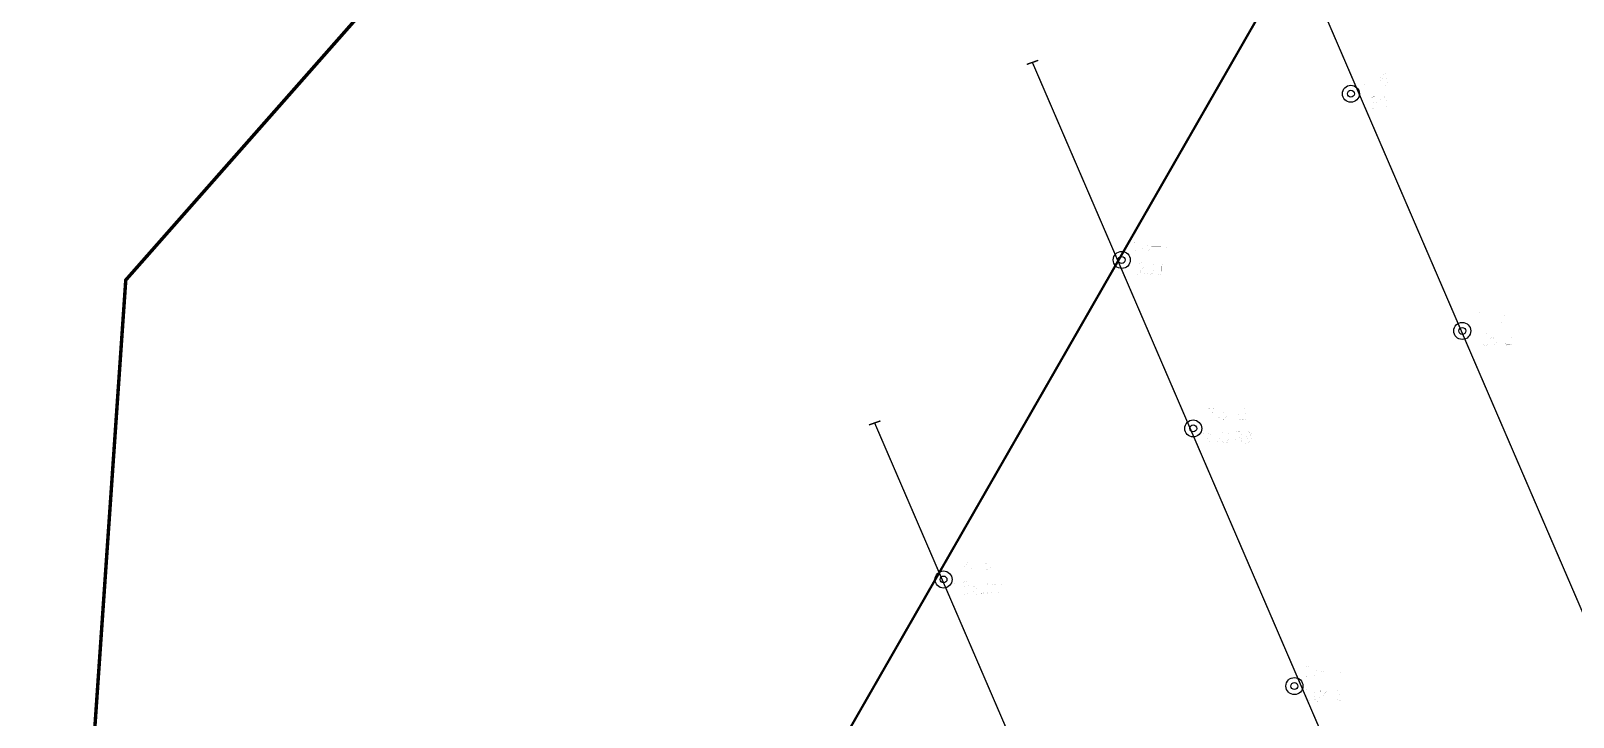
# Model space of a CAD drawing. Extents: x 534263 to 538773, y 4878169 to 4881982.
# Drawn here: x 534263 to 535603, y 4879137 to 4879734 of the extents above; entities that cross this region are included whole.
import ezdxf

# ---------------------------------------------------------------- set-up
doc = ezdxf.new("R2010")
doc.units = 0
doc.layers.get('0').update_dxf_attribs({"color": 6, "linetype": 'CONTINUOUS'})

# ---------------------------------------------------------------- blocks, each defined once
blk = doc.blocks.new('SUB_BLK_181')
at = {"color": 0}
blk.add_circle((0, 0), 0.494, dxfattribs=at)
at = {"color": 1}
blk.add_circle((0, 0), 0.2, dxfattribs=at)

msp = doc.modelspace()

# ---------------------------------------------------------------- linework, layer by layer
at = {"layer": 'F', "color": 6, "const_width": 2}
msp.add_lwpolyline([(536862.28, 4879430.86), (536142.28, 4878258.86), (534656.28, 4878571.86), (535492.08, 4880028.86), (536230.18, 4879706.86), (536376.48, 4879958.86), (536460.48, 4879947.86), (536619.78, 4879984.86), (536662.68, 4880020.86), (536684.78, 4880074.86), (536808.38, 4880018.86), (536868.18, 4879967.86), (536878.08, 4879889.86), (536901.08, 4879797.86), (537032.38, 4879724.86), (536862.28, 4879430.86), (536862.28, 4879430.86)], dxfattribs=at)
at = {"layer": 'TREE_LAYER', "color": 215, "const_width": 3}
msp.add_lwpolyline([(535884.66356, 4878176.428041), (537593.28, 4880355.86), (537677.28, 4880686.86), (536792.28, 4881408.86), (536006.28, 4881399.86), (534345.28, 4879516.86), (534264.28, 4878344.86), (534327.716879, 4878171.85033)], dxfattribs=at)
at = {"layer": 'TREE_LAYER', "color": 10, "const_width": 1.2}
for points in [[(536050.418, 4878209.86), (535164.341, 4880265.943)], [(535128.489045, 4879704.347415), (535138.516731, 4879707.870656)], [(535771.886, 4878224.489), (535133.492, 4879705.841)], [(534991.305537, 4879390.874726), (535001.333222, 4879394.397967)], [(535476.557, 4878278.095), (534996.41, 4879392.246)]]:
    msp.add_lwpolyline(points, dxfattribs=at)
at = {"layer": 'TREE_LAYER', "color": 5, "const_width": 0.01}
for points in [[(535425.55097, 4879696.557054), (535420.029401, 4879696.557054), (535419.02548, 4879694.423721), (535419.02548, 4879694.423721), (535419.15097, 4879694.235485), (535419.715676, 4879694.925681), (535420.531362, 4879695.427642), (535423.668617, 4879695.427642), (535424.170578, 4879695.051172), (535421.158813, 4879685.953132), (535421.158813, 4879685.890387), (535421.849009, 4879685.890387), (535425.55097, 4879696.494309), (535425.55097, 4879696.557054), (535425.55097, 4879696.557054)], [(535435.652931, 4879691.411956), (535426.617636, 4879691.411956), (535426.617636, 4879690.909995), (535426.994107, 4879690.533525), (535435.52744, 4879690.533525), (535435.652931, 4879690.72176), (535435.652931, 4879691.411956), (535435.652931, 4879691.411956)], [(535441.92744, 4879696.557054), (535440.484303, 4879696.808034), (535438.413715, 4879695.553132), (535436.907833, 4879694.04725), (535436.092146, 4879692.604113), (535435.652931, 4879690.909995), (535435.903911, 4879688.525681), (535436.907833, 4879686.706074), (535438.22548, 4879685.890387), (535439.794107, 4879685.890387), (535440.547048, 4879686.204113), (535441.488225, 4879686.894309), (535441.990186, 4879687.89823), (535442.303911, 4879689.341368), (535442.303911, 4879689.906074), (535442.115676, 4879691.035485), (535441.613715, 4879691.662936), (535441.299989, 4879692.039407), (535440.860774, 4879692.415878), (535440.170578, 4879692.604113), (535439.041166, 4879692.729603), (535438.099989, 4879692.353132), (535437.409793, 4879691.913917), (535437.535284, 4879692.478623), (535438.413715, 4879694.423721), (535438.47646, 4879694.486466), (535439.794107, 4879695.615878), (535440.923519, 4879696.368819), (535440.923519, 4879696.368819), (535441.92744, 4879696.431564), (535441.92744, 4879696.557054), (535441.92744, 4879696.557054)], [(535438.22548, 4879691.851172), (535438.539205, 4879692.164897), (535439.794107, 4879692.164897), (535440.798029, 4879691.223721), (535441.299989, 4879689.968819), (535440.986264, 4879687.709995), (535439.794107, 4879686.580583), (535439.041166, 4879686.580583), (535437.849009, 4879687.333525), (535437.284303, 4879688.525681), (535437.284303, 4879690.659015), (535437.911754, 4879691.537446), (535438.22548, 4879691.851172), (535438.22548, 4879691.851172)], [(535418.523519, 4879679.066858), (535443.245087, 4879679.066858)], [(535423.449009, 4879676.557054), (535422.570578, 4879676.557054), (535420.311754, 4879675.302152), (535420.437244, 4879675.302152), (535422.068617, 4879675.741368), (535422.068617, 4879674.611956), (535422.068617, 4879666.894309), (535422.005872, 4879666.455093), (535420.939205, 4879666.015878), (535424.578421, 4879666.015878), (535423.637244, 4879666.392348), (535423.449009, 4879666.455093), (535423.449009, 4879666.831564), (535423.449009, 4879676.557054), (535423.449009, 4879676.557054)], [(535431.543127, 4879676.870779), (535429.723519, 4879676.933525), (535428.405872, 4879675.929603), (535427.903911, 4879675.113917), (535427.903911, 4879673.419799), (535429.598029, 4879671.662936), (535428.405872, 4879670.408034), (535427.778421, 4879669.090387), (535427.778421, 4879667.89823), (535428.343127, 4879666.580583), (535429.409793, 4879665.827642), (535430.790186, 4879665.576662), (535432.045087, 4879665.953132), (535432.735284, 4879666.643328), (535433.237244, 4879667.52176), (535433.237244, 4879669.404113), (535432.609793, 4879670.533525), (535431.480382, 4879671.725681), (535433.049009, 4879673.545289), (535433.049009, 4879675.051172), (535432.609793, 4879675.866858), (535431.543127, 4879676.933525), (535431.543127, 4879676.870779)], [(535429.849009, 4879676.368819), (535429.911754, 4879676.431564), (535431.041166, 4879676.431564), (535431.919597, 4879675.741368), (535431.982342, 4879675.490387), (535432.296068, 4879674.800191), (535432.296068, 4879673.733525), (535430.978421, 4879672.102152), (535429.911754, 4879672.102152), (535428.594107, 4879673.482544), (535428.907833, 4879675.427642), (535429.849009, 4879676.368819), (535429.849009, 4879676.368819)], [(535439.574499, 4879676.557054), (535438.194107, 4879676.808034), (535436.87646, 4879676.368819), (535435.998029, 4879675.553132), (535435.496068, 4879674.611956), (535435.496068, 4879673.92176), (535437.378421, 4879675.615878), (535438.884303, 4879675.678623), (535439.699989, 4879675.113917), (535440.013715, 4879673.92176), (535440.013715, 4879672.353132), (535438.947048, 4879670.282544), (535434.994107, 4879666.204113), (535441.017636, 4879666.015878), (535441.519597, 4879666.517838), (535441.707833, 4879667.89823), (535440.578421, 4879667.019799), (535437.378421, 4879667.019799), (535437.00195, 4879667.019799), (535439.699989, 4879670.031564), (535441.017636, 4879672.353132), (535441.205872, 4879672.917838), (535441.394107, 4879673.482544), (535441.394107, 4879673.608034), (535441.268617, 4879674.109995), (535441.080382, 4879674.925681), (535441.017636, 4879675.176662), (535440.578421, 4879675.866858), (535440.515676, 4879675.929603), (535439.574499, 4879676.557054), (535439.574499, 4879676.557054)], [(535430.539205, 4879671.286466), (535431.480382, 4879670.909995), (535432.233323, 4879669.906074), (535432.547048, 4879668.086466), (535432.233323, 4879667.019799), (535431.103911, 4879666.204113), (535430.037244, 4879666.204113), (535429.347048, 4879666.706074), (535428.531362, 4879667.89823), (535428.405872, 4879669.466858), (535428.907833, 4879670.408034), (535429.472538, 4879670.909995), (535429.974499, 4879671.160976), (535430.539205, 4879671.286466)], [(535223.976656, 4879552.037054), (535219.333519, 4879552.037054), (535219.333519, 4879551.911564), (535220.33744, 4879551.911564), (535220.839401, 4879550.719407), (535220.839401, 4879543.064505), (535220.33744, 4879542.060583), (535220.149205, 4879541.872348), (535219.333519, 4879541.495878), (535225.043323, 4879541.621368), (535225.106068, 4879541.621368), (535226.109989, 4879541.621368), (535226.109989, 4879541.684113), (535227.176656, 4879541.684113), (535227.176656, 4879541.684113), (535227.678617, 4879541.684113), (535227.678617, 4879541.746858), (535228.055087, 4879544.382152), (535227.427636, 4879543.189995), (535226.549205, 4879542.186074), (535222.847244, 4879542.248819), (535222.345284, 4879542.562544), (535222.470774, 4879551.033132), (535223.349205, 4879551.911564), (535223.976656, 4879551.911564), (535223.976656, 4879552.037054), (535223.976656, 4879552.037054)], [(535234.831558, 4879552.037054), (535233.388421, 4879552.288034), (535231.317833, 4879551.033132), (535229.81195, 4879549.52725), (535228.996264, 4879548.084113), (535228.557048, 4879546.389995), (535228.808029, 4879544.005681), (535229.81195, 4879542.186074), (535231.129597, 4879541.370387), (535232.698225, 4879541.370387), (535233.451166, 4879541.684113), (535234.392342, 4879542.374309), (535234.894303, 4879543.37823), (535235.208029, 4879544.821368), (535235.208029, 4879545.386074), (535235.019793, 4879546.515485), (535234.517833, 4879547.142936), (535234.204107, 4879547.519407), (535233.764891, 4879547.895878), (535233.074695, 4879548.084113), (535231.945284, 4879548.209603), (535231.004107, 4879547.833132), (535230.313911, 4879547.393917), (535230.439401, 4879547.958623), (535231.317833, 4879549.903721), (535231.380578, 4879549.966466), (535232.698225, 4879551.095878), (535233.827636, 4879551.848819), (535233.827636, 4879551.848819), (535234.831558, 4879551.911564), (535234.831558, 4879552.037054), (535234.831558, 4879552.037054)], [(535231.129597, 4879547.331172), (535231.443323, 4879547.644897), (535232.698225, 4879547.644897), (535233.702146, 4879546.703721), (535234.204107, 4879545.448819), (535233.890382, 4879543.189995), (535232.698225, 4879542.060583), (535231.945284, 4879542.060583), (535230.753127, 4879542.813525), (535230.188421, 4879544.005681), (535230.188421, 4879546.139015), (535230.815872, 4879547.017446), (535231.129597, 4879547.331172), (535231.129597, 4879547.331172)], [(535245.309989, 4879546.891956), (535236.274695, 4879546.891956), (535236.274695, 4879546.389995), (535236.651166, 4879546.013525), (535245.184499, 4879546.013525), (535245.309989, 4879546.20176), (535245.309989, 4879546.891956), (535245.309989, 4879546.891956)], [(535251.96097, 4879552.037054), (535246.439401, 4879552.037054), (535245.43548, 4879549.903721), (535245.43548, 4879549.903721), (535245.56097, 4879549.715485), (535246.125676, 4879550.405681), (535246.941362, 4879550.907642), (535250.078617, 4879550.907642), (535250.580578, 4879550.531172), (535247.568813, 4879541.433132), (535247.568813, 4879541.370387), (535248.259009, 4879541.370387), (535251.96097, 4879551.974309), (535251.96097, 4879552.037054), (535251.96097, 4879552.037054)], [(535219.333519, 4879534.546858), (535252.902146, 4879534.546858)], [(535228.870774, 4879532.037054), (535227.490382, 4879532.288034), (535226.172735, 4879531.848819), (535225.294303, 4879531.033132), (535224.792342, 4879530.091956), (535224.792342, 4879529.40176), (535226.674695, 4879531.095878), (535228.180578, 4879531.158623), (535228.996264, 4879530.593917), (535229.309989, 4879529.40176), (535229.309989, 4879527.833132), (535228.243323, 4879525.762544), (535224.290382, 4879521.684113), (535230.313911, 4879521.495878), (535230.815872, 4879521.997838), (535231.004107, 4879523.37823), (535229.874695, 4879522.499799), (535226.674695, 4879522.499799), (535226.298225, 4879522.499799), (535228.996264, 4879525.511564), (535230.313911, 4879527.833132), (535230.502146, 4879528.397838), (535230.690382, 4879528.962544), (535230.690382, 4879529.088034), (535230.564891, 4879529.589995), (535230.376656, 4879530.405681), (535230.313911, 4879530.656662), (535229.874695, 4879531.346858), (535229.81195, 4879531.409603), (535228.870774, 4879532.037054), (535228.870774, 4879532.037054)], [(535236.651166, 4879532.037054), (535235.145284, 4879532.037054), (535233.890382, 4879531.409603), (535233.200186, 4879530.907642), (535232.76097, 4879529.903721), (535232.321754, 4879528.774309), (535232.259009, 4879527.268427), (535232.259009, 4879526.264505), (535232.76097, 4879523.503721), (535233.576656, 4879522.374309), (535234.768813, 4879521.370387), (535236.651166, 4879521.370387), (535236.651166, 4879521.370387), (535237.278617, 4879521.809603), (535237.968813, 4879522.625289), (535238.784499, 4879524.005681), (535238.972735, 4879525.197838), (535239.16097, 4879526.20176), (535239.16097, 4879526.703721), (535239.16097, 4879527.582152), (535238.847244, 4879529.339015), (535238.282538, 4879530.593917), (535237.655087, 4879531.409603), (535236.651166, 4879532.037054), (535236.651166, 4879532.037054)], [(535235.647244, 4879531.660583), (535235.772735, 4879531.660583), (535236.776656, 4879531.284113), (535237.278617, 4879530.405681), (535237.655087, 4879529.088034), (535237.655087, 4879524.319407), (535237.278617, 4879522.87627), (535235.772735, 4879521.746858), (535235.145284, 4879521.872348), (535234.266852, 4879522.562544), (535233.764891, 4879524.507642), (535233.764891, 4879528.586074), (535234.141362, 4879530.029211), (535234.643323, 4879531.033132), (535235.333519, 4879531.597838), (535235.647244, 4879531.660583), (535235.647244, 4879531.660583)], [(535244.619793, 4879532.037054), (535243.113911, 4879532.037054), (535241.859009, 4879531.409603), (535241.168813, 4879530.907642), (535240.729597, 4879529.903721), (535240.290382, 4879528.774309), (535240.227636, 4879527.268427), (535240.227636, 4879526.264505), (535240.729597, 4879523.503721), (535241.545284, 4879522.374309), (535242.73744, 4879521.370387), (535244.619793, 4879521.370387), (535244.619793, 4879521.370387), (535245.247244, 4879521.809603), (535245.93744, 4879522.625289), (535246.753127, 4879524.005681), (535246.941362, 4879525.197838), (535247.129597, 4879526.20176), (535247.129597, 4879526.703721), (535247.129597, 4879527.582152), (535246.815872, 4879529.339015), (535246.251166, 4879530.593917), (535245.623715, 4879531.409603), (535244.619793, 4879532.037054), (535244.619793, 4879532.037054)], [(535243.615872, 4879531.660583), (535243.741362, 4879531.660583), (535244.745284, 4879531.284113), (535245.247244, 4879530.405681), (535245.623715, 4879529.088034), (535245.623715, 4879524.319407), (535245.247244, 4879522.87627), (535243.741362, 4879521.746858), (535243.113911, 4879521.872348), (535242.23548, 4879522.562544), (535241.733519, 4879524.507642), (535241.733519, 4879528.586074), (535242.109989, 4879530.029211), (535242.61195, 4879531.033132), (535243.302146, 4879531.597838), (535243.615872, 4879531.660583), (535243.615872, 4879531.660583)], [(535527.913911, 4879490.347054), (535522.392342, 4879490.347054), (535521.388421, 4879488.213721), (535521.388421, 4879488.213721), (535521.513911, 4879488.025485), (535522.078617, 4879488.715681), (535522.894303, 4879489.217642), (535526.031558, 4879489.217642), (535526.533519, 4879488.841172), (535523.521754, 4879479.743132), (535523.521754, 4879479.680387), (535524.21195, 4879479.680387), (535527.913911, 4879490.284309), (535527.913911, 4879490.347054), (535527.913911, 4879490.347054)], [(535544.290382, 4879490.347054), (535540.776656, 4879490.347054), (535540.149205, 4879489.280387), (535538.768813, 4879486.519603), (535538.517833, 4879486.143132), (535540.776656, 4879486.205878), (535542.282538, 4879485.703917), (535542.972735, 4879484.825485), (535543.03548, 4879483.633328), (535542.784499, 4879482.378427), (535542.282538, 4879481.813721), (535541.843323, 4879481.499995), (535540.902146, 4879481.249015), (535539.96097, 4879481.43725), (535539.208029, 4879481.876466), (535538.266852, 4879482.315681), (535537.639401, 4879481.750976), (535539.145284, 4879480.433328), (535540.651166, 4879480.056858), (535541.466852, 4879479.868623), (535542.972735, 4879480.621564), (535543.788421, 4879481.625485), (535544.164891, 4879482.629407), (535544.290382, 4879484.38627), (535543.976656, 4879485.452936), (535543.349205, 4879486.394113), (535542.408029, 4879486.958819), (535541.027636, 4879487.084309), (535539.521754, 4879486.707838), (535539.83548, 4879487.209799), (535540.839401, 4879489.217642), (535544.164891, 4879489.217642), (535544.666852, 4879490.033328), (535544.290382, 4879490.347054), (535544.290382, 4879490.347054)], [(535538.015872, 4879485.201956), (535528.980578, 4879485.201956), (535528.980578, 4879484.699995), (535529.357048, 4879484.323525), (535537.890382, 4879484.323525), (535538.015872, 4879484.51176), (535538.015872, 4879485.201956), (535538.015872, 4879485.201956)], [(535515.333519, 4879472.856858), (535551.16097, 4879472.856858)], [(535519.851166, 4879470.347054), (535518.972735, 4879470.347054), (535516.713911, 4879469.092152), (535516.839401, 4879469.092152), (535518.470774, 4879469.531368), (535518.470774, 4879468.401956), (535518.470774, 4879460.684309), (535518.408029, 4879460.245093), (535517.341362, 4879459.805878), (535520.980578, 4879459.805878), (535520.039401, 4879460.182348), (535519.851166, 4879460.245093), (535519.851166, 4879460.621564), (535519.851166, 4879470.347054), (535519.851166, 4879470.347054)], [(535527.945284, 4879470.660779), (535526.125676, 4879470.723525), (535524.808029, 4879469.719603), (535524.306068, 4879468.903917), (535524.306068, 4879467.209799), (535526.000186, 4879465.452936), (535524.808029, 4879464.198034), (535524.180578, 4879462.880387), (535524.180578, 4879461.68823), (535524.745284, 4879460.370583), (535525.81195, 4879459.617642), (535527.192342, 4879459.366662), (535528.447244, 4879459.743132), (535529.13744, 4879460.433328), (535529.639401, 4879461.31176), (535529.639401, 4879463.194113), (535529.01195, 4879464.323525), (535527.882538, 4879465.515681), (535529.451166, 4879467.335289), (535529.451166, 4879468.841172), (535529.01195, 4879469.656858), (535527.945284, 4879470.723525), (535527.945284, 4879470.660779)], [(535526.941362, 4879465.076466), (535527.882538, 4879464.699995), (535528.63548, 4879463.696074), (535528.949205, 4879461.876466), (535528.63548, 4879460.809799), (535527.506068, 4879459.994113), (535526.439401, 4879459.994113), (535525.749205, 4879460.496074), (535524.933519, 4879461.68823), (535524.808029, 4879463.256858), (535525.309989, 4879464.198034), (535525.874695, 4879464.699995), (535526.376656, 4879464.950976), (535526.941362, 4879465.076466)], [(535526.251166, 4879470.158819), (535526.313911, 4879470.221564), (535527.443323, 4879470.221564), (535528.321754, 4879469.531368), (535528.384499, 4879469.280387), (535528.698225, 4879468.590191), (535528.698225, 4879467.523525), (535527.380578, 4879465.892152), (535526.313911, 4879465.892152), (535524.996264, 4879467.272544), (535525.309989, 4879469.217642), (535526.251166, 4879470.158819), (535526.251166, 4879470.158819)], [(535537.921754, 4879470.347054), (535536.478617, 4879470.598034), (535534.408029, 4879469.343132), (535532.902146, 4879467.83725), (535532.08646, 4879466.394113), (535531.647244, 4879464.699995), (535531.898225, 4879462.315681), (535532.902146, 4879460.496074), (535534.219793, 4879459.680387), (535535.788421, 4879459.680387), (535536.541362, 4879459.994113), (535537.482538, 4879460.684309), (535537.984499, 4879461.68823), (535538.298225, 4879463.131368), (535538.298225, 4879463.696074), (535538.109989, 4879464.825485), (535537.608029, 4879465.452936), (535537.294303, 4879465.829407), (535536.855087, 4879466.205878), (535536.164891, 4879466.394113), (535535.03548, 4879466.519603), (535534.094303, 4879466.143132), (535533.404107, 4879465.703917), (535533.529597, 4879466.268623), (535534.408029, 4879468.213721), (535534.470774, 4879468.276466), (535535.788421, 4879469.405878), (535536.917833, 4879470.158819), (535536.917833, 4879470.158819), (535537.921754, 4879470.221564), (535537.921754, 4879470.347054), (535537.921754, 4879470.347054)], [(535534.219793, 4879465.641172), (535534.533519, 4879465.954897), (535535.788421, 4879465.954897), (535536.792342, 4879465.013721), (535537.294303, 4879463.758819), (535536.980578, 4879461.499995), (535535.788421, 4879460.370583), (535535.03548, 4879460.370583), (535533.843323, 4879461.123525), (535533.278617, 4879462.315681), (535533.278617, 4879464.449015), (535533.906068, 4879465.327446), (535534.219793, 4879465.641172), (535534.219793, 4879465.641172)], [(535541.749205, 4879461.18627), (535541.247244, 4879461.374505), (535540.745284, 4879461.18627), (535540.368813, 4879460.809799), (535540.368813, 4879459.994113), (535540.870774, 4879459.680387), (535541.749205, 4879459.868623), (535541.874695, 4879460.307838), (535541.874695, 4879460.370583), (535541.874695, 4879460.872544), (535541.749205, 4879461.18627), (535541.749205, 4879461.18627)], [(535547.898225, 4879470.347054), (535546.517833, 4879470.598034), (535545.200186, 4879470.158819), (535544.321754, 4879469.343132), (535543.819793, 4879468.401956), (535543.819793, 4879467.71176), (535545.702146, 4879469.405878), (535547.208029, 4879469.468623), (535548.023715, 4879468.903917), (535548.33744, 4879467.71176), (535548.33744, 4879466.143132), (535547.270774, 4879464.072544), (535543.317833, 4879459.994113), (535549.341362, 4879459.805878), (535549.843323, 4879460.307838), (535550.031558, 4879461.68823), (535548.902146, 4879460.809799), (535545.702146, 4879460.809799), (535545.325676, 4879460.809799), (535548.023715, 4879463.821564), (535549.341362, 4879466.143132), (535549.529597, 4879466.707838), (535549.717833, 4879467.272544), (535549.717833, 4879467.398034), (535549.592342, 4879467.899995), (535549.404107, 4879468.715681), (535549.341362, 4879468.966662), (535548.902146, 4879469.656858), (535548.839401, 4879469.719603), (535547.898225, 4879470.347054), (535547.898225, 4879470.347054)], [(535291.220382, 4879405.577054), (535286.577244, 4879405.577054), (535286.577244, 4879405.451564), (535287.581166, 4879405.451564), (535288.083127, 4879404.259407), (535288.083127, 4879396.604505), (535287.581166, 4879395.600583), (535287.392931, 4879395.412348), (535286.577244, 4879395.035878), (535292.287048, 4879395.161368), (535292.349793, 4879395.161368), (535293.353715, 4879395.161368), (535293.353715, 4879395.224113), (535294.420382, 4879395.224113), (535294.420382, 4879395.224113), (535294.922342, 4879395.224113), (535294.922342, 4879395.286858), (535295.298813, 4879397.922152), (535294.671362, 4879396.729995), (535293.792931, 4879395.726074), (535290.09097, 4879395.788819), (535289.589009, 4879396.102544), (535289.714499, 4879404.573132), (535290.592931, 4879405.451564), (535291.220382, 4879405.451564), (535291.220382, 4879405.577054), (535291.220382, 4879405.577054)], [(535302.075284, 4879405.577054), (535300.632146, 4879405.828034), (535298.561558, 4879404.573132), (535297.055676, 4879403.06725), (535296.239989, 4879401.624113), (535295.800774, 4879399.929995), (535296.051754, 4879397.545681), (535297.055676, 4879395.726074), (535298.373323, 4879394.910387), (535299.94195, 4879394.910387), (535300.694891, 4879395.224113), (535301.636068, 4879395.914309), (535302.138029, 4879396.91823), (535302.451754, 4879398.361368), (535302.451754, 4879398.926074), (535302.263519, 4879400.055485), (535301.761558, 4879400.682936), (535301.447833, 4879401.059407), (535301.008617, 4879401.435878), (535300.318421, 4879401.624113), (535299.189009, 4879401.749603), (535298.247833, 4879401.373132), (535297.557636, 4879400.933917), (535297.683127, 4879401.498623), (535298.561558, 4879403.443721), (535298.624303, 4879403.506466), (535299.94195, 4879404.635878), (535301.071362, 4879405.388819), (535301.071362, 4879405.388819), (535302.075284, 4879405.451564), (535302.075284, 4879405.577054), (535302.075284, 4879405.577054)], [(535298.373323, 4879400.871172), (535298.687048, 4879401.184897), (535299.94195, 4879401.184897), (535300.945872, 4879400.243721), (535301.447833, 4879398.988819), (535301.134107, 4879396.729995), (535299.94195, 4879395.600583), (535299.189009, 4879395.600583), (535297.996852, 4879396.353525), (535297.432146, 4879397.545681), (535297.432146, 4879399.679015), (535298.059597, 4879400.557446), (535298.373323, 4879400.871172), (535298.373323, 4879400.871172)], [(535312.553715, 4879400.431956), (535303.518421, 4879400.431956), (535303.518421, 4879399.929995), (535303.894891, 4879399.553525), (535312.428225, 4879399.553525), (535312.553715, 4879399.74176), (535312.553715, 4879400.431956), (535312.553715, 4879400.431956)], [(535318.828225, 4879405.577054), (535317.385087, 4879405.828034), (535315.314499, 4879404.573132), (535313.808617, 4879403.06725), (535312.992931, 4879401.624113), (535312.553715, 4879399.929995), (535312.804695, 4879397.545681), (535313.808617, 4879395.726074), (535315.126264, 4879394.910387), (535316.694891, 4879394.910387), (535317.447833, 4879395.224113), (535318.389009, 4879395.914309), (535318.89097, 4879396.91823), (535319.204695, 4879398.361368), (535319.204695, 4879398.926074), (535319.01646, 4879400.055485), (535318.514499, 4879400.682936), (535318.200774, 4879401.059407), (535317.761558, 4879401.435878), (535317.071362, 4879401.624113), (535315.94195, 4879401.749603), (535315.000774, 4879401.373132), (535314.310578, 4879400.933917), (535314.436068, 4879401.498623), (535315.314499, 4879403.443721), (535315.377244, 4879403.506466), (535316.694891, 4879404.635878), (535317.824303, 4879405.388819), (535317.824303, 4879405.388819), (535318.828225, 4879405.451564), (535318.828225, 4879405.577054), (535318.828225, 4879405.577054)], [(535315.126264, 4879400.871172), (535315.439989, 4879401.184897), (535316.694891, 4879401.184897), (535317.698813, 4879400.243721), (535318.200774, 4879398.988819), (535317.887048, 4879396.729995), (535316.694891, 4879395.600583), (535315.94195, 4879395.600583), (535314.749793, 4879396.353525), (535314.185087, 4879397.545681), (535314.185087, 4879399.679015), (535314.812538, 4879400.557446), (535315.126264, 4879400.871172), (535315.126264, 4879400.871172)], [(535281.463519, 4879388.086858), (535325.259597, 4879388.086858)], [(535286.169401, 4879385.577054), (535284.789009, 4879385.828034), (535283.471362, 4879385.388819), (535282.592931, 4879384.573132), (535282.09097, 4879383.631956), (535282.09097, 4879382.94176), (535283.973323, 4879384.635878), (535285.479205, 4879384.698623), (535286.294891, 4879384.133917), (535286.608617, 4879382.94176), (535286.608617, 4879381.373132), (535285.54195, 4879379.302544), (535281.589009, 4879375.224113), (535287.612538, 4879375.035878), (535288.114499, 4879375.537838), (535288.302735, 4879376.91823), (535287.173323, 4879376.039799), (535283.973323, 4879376.039799), (535283.596852, 4879376.039799), (535286.294891, 4879379.051564), (535287.612538, 4879381.373132), (535287.800774, 4879381.937838), (535287.989009, 4879382.502544), (535287.989009, 4879382.628034), (535287.863519, 4879383.129995), (535287.675284, 4879383.945681), (535287.612538, 4879384.196662), (535287.173323, 4879384.886858), (535287.110578, 4879384.949603), (535286.169401, 4879385.577054), (535286.169401, 4879385.577054)], [(535293.949793, 4879385.577054), (535292.443911, 4879385.577054), (535291.189009, 4879384.949603), (535290.498813, 4879384.447642), (535290.059597, 4879383.443721), (535289.620382, 4879382.314309), (535289.557636, 4879380.808427), (535289.557636, 4879379.804505), (535290.059597, 4879377.043721), (535290.875284, 4879375.914309), (535292.06744, 4879374.910387), (535293.949793, 4879374.910387), (535293.949793, 4879374.910387), (535294.577244, 4879375.349603), (535295.26744, 4879376.165289), (535296.083127, 4879377.545681), (535296.271362, 4879378.737838), (535296.459597, 4879379.74176), (535296.459597, 4879380.243721), (535296.459597, 4879381.122152), (535296.145872, 4879382.879015), (535295.581166, 4879384.133917), (535294.953715, 4879384.949603), (535293.949793, 4879385.577054), (535293.949793, 4879385.577054)], [(535292.945872, 4879385.200583), (535293.071362, 4879385.200583), (535294.075284, 4879384.824113), (535294.577244, 4879383.945681), (535294.953715, 4879382.628034), (535294.953715, 4879377.859407), (535294.577244, 4879376.41627), (535293.071362, 4879375.286858), (535292.443911, 4879375.412348), (535291.56548, 4879376.102544), (535291.063519, 4879378.047642), (535291.063519, 4879382.126074), (535291.439989, 4879383.569211), (535291.94195, 4879384.573132), (535292.632146, 4879385.137838), (535292.945872, 4879385.200583), (535292.945872, 4879385.200583)], [(535301.918421, 4879385.577054), (535300.412538, 4879385.577054), (535299.157636, 4879384.949603), (535298.46744, 4879384.447642), (535298.028225, 4879383.443721), (535297.589009, 4879382.314309), (535297.526264, 4879380.808427), (535297.526264, 4879379.804505), (535298.028225, 4879377.043721), (535298.843911, 4879375.914309), (535300.036068, 4879374.910387), (535301.918421, 4879374.910387), (535301.918421, 4879374.910387), (535302.545872, 4879375.349603), (535303.236068, 4879376.165289), (535304.051754, 4879377.545681), (535304.239989, 4879378.737838), (535304.428225, 4879379.74176), (535304.428225, 4879380.243721), (535304.428225, 4879381.122152), (535304.114499, 4879382.879015), (535303.549793, 4879384.133917), (535302.922342, 4879384.949603), (535301.918421, 4879385.577054), (535301.918421, 4879385.577054)], [(535300.914499, 4879385.200583), (535301.039989, 4879385.200583), (535302.043911, 4879384.824113), (535302.545872, 4879383.945681), (535302.922342, 4879382.628034), (535302.922342, 4879377.859407), (535302.545872, 4879376.41627), (535301.039989, 4879375.286858), (535300.412538, 4879375.412348), (535299.534107, 4879376.102544), (535299.032146, 4879378.047642), (535299.032146, 4879382.126074), (535299.408617, 4879383.569211), (535299.910578, 4879384.573132), (535300.600774, 4879385.137838), (535300.914499, 4879385.200583), (535300.914499, 4879385.200583)], [(535313.96548, 4879385.890779), (535312.145872, 4879385.953525), (535310.828225, 4879384.949603), (535310.326264, 4879384.133917), (535310.326264, 4879382.439799), (535312.020382, 4879380.682936), (535310.828225, 4879379.428034), (535310.200774, 4879378.110387), (535310.200774, 4879376.91823), (535310.76548, 4879375.600583), (535311.832146, 4879374.847642), (535313.212538, 4879374.596662), (535314.46744, 4879374.973132), (535315.157636, 4879375.663328), (535315.659597, 4879376.54176), (535315.659597, 4879378.424113), (535315.032146, 4879379.553525), (535313.902735, 4879380.745681), (535315.471362, 4879382.565289), (535315.471362, 4879384.071172), (535315.032146, 4879384.886858), (535313.96548, 4879385.953525), (535313.96548, 4879385.890779)], [(535312.961558, 4879380.306466), (535313.902735, 4879379.929995), (535314.655676, 4879378.926074), (535314.969401, 4879377.106466), (535314.655676, 4879376.039799), (535313.526264, 4879375.224113), (535312.459597, 4879375.224113), (535311.769401, 4879375.726074), (535310.953715, 4879376.91823), (535310.828225, 4879378.486858), (535311.330186, 4879379.428034), (535311.894891, 4879379.929995), (535312.396852, 4879380.180976), (535312.961558, 4879380.306466)], [(535312.271362, 4879385.388819), (535312.334107, 4879385.451564), (535313.463519, 4879385.451564), (535314.34195, 4879384.761368), (535314.404695, 4879384.510387), (535314.718421, 4879383.820191), (535314.718421, 4879382.753525), (535313.400774, 4879381.122152), (535312.334107, 4879381.122152), (535311.01646, 4879382.502544), (535311.330186, 4879384.447642), (535312.271362, 4879385.388819), (535312.271362, 4879385.388819)], [(535321.808617, 4879386.01627), (535320.302735, 4879386.204505), (535318.922342, 4879385.765289), (535318.169401, 4879385.012348), (535317.792931, 4879384.008427), (535317.604695, 4879382.94176), (535317.792931, 4879381.059407), (535318.420382, 4879379.74176), (535319.424303, 4879379.051564), (535321.055676, 4879379.114309), (535322.247833, 4879379.553525), (535322.436068, 4879379.428034), (535320.930186, 4879376.54176), (535319.361558, 4879375.600583), (535317.353715, 4879374.910387), (535317.353715, 4879374.596662), (535319.110578, 4879374.784897), (535319.926264, 4879375.035878), (535321.055676, 4879375.412348), (535322.185087, 4879376.479015), (535322.310578, 4879376.604505), (535323.439989, 4879378.361368), (535323.94195, 4879379.99274), (535323.94195, 4879382.94176), (535323.314499, 4879384.384897), (535322.498813, 4879385.451564), (535321.808617, 4879386.01627), (535321.808617, 4879386.01627)], [(535320.239989, 4879385.388819), (535320.61646, 4879385.514309), (535321.306656, 4879385.451564), (535322.310578, 4879384.384897), (535322.812538, 4879382.439799), (535322.373323, 4879380.557446), (535321.683127, 4879379.929995), (535320.302735, 4879379.74176), (535319.298813, 4879380.620191), (535318.796852, 4879382.000583), (535318.922342, 4879384.071172), (535319.424303, 4879384.886858), (535319.487048, 4879384.949603), (535319.675284, 4879385.200583), (535320.239989, 4879385.388819), (535320.239989, 4879385.388819)], [(535307.879205, 4879376.41627), (535307.377244, 4879376.604505), (535306.875284, 4879376.41627), (535306.498813, 4879376.039799), (535306.498813, 4879375.224113), (535307.000774, 4879374.910387), (535307.879205, 4879375.098623), (535308.004695, 4879375.537838), (535308.004695, 4879375.600583), (535308.004695, 4879376.102544), (535307.879205, 4879376.41627), (535307.879205, 4879376.41627)], [(535080.591754, 4879274.247054), (535079.148617, 4879274.498034), (535077.078029, 4879273.243132), (535075.572146, 4879271.73725), (535074.75646, 4879270.294113), (535074.317244, 4879268.599995), (535074.568225, 4879266.215681), (535075.572146, 4879264.396074), (535076.889793, 4879263.580387), (535078.458421, 4879263.580387), (535079.211362, 4879263.894113), (535080.152538, 4879264.584309), (535080.654499, 4879265.58823), (535080.968225, 4879267.031368), (535080.968225, 4879267.596074), (535080.779989, 4879268.725485), (535080.278029, 4879269.352936), (535079.964303, 4879269.729407), (535079.525087, 4879270.105878), (535078.834891, 4879270.294113), (535077.70548, 4879270.419603), (535076.764303, 4879270.043132), (535076.074107, 4879269.603917), (535076.199597, 4879270.168623), (535077.078029, 4879272.113721), (535077.140774, 4879272.176466), (535078.458421, 4879273.305878), (535079.587833, 4879274.058819), (535079.587833, 4879274.058819), (535080.591754, 4879274.121564), (535080.591754, 4879274.247054), (535080.591754, 4879274.247054)], [(535097.344695, 4879274.247054), (535093.83097, 4879274.247054), (535093.203519, 4879273.180387), (535091.823127, 4879270.419603), (535091.572146, 4879270.043132), (535093.83097, 4879270.105878), (535095.336852, 4879269.603917), (535096.027048, 4879268.725485), (535096.089793, 4879267.533328), (535095.838813, 4879266.278427), (535095.336852, 4879265.713721), (535094.897636, 4879265.399995), (535093.95646, 4879265.149015), (535093.015284, 4879265.33725), (535092.262342, 4879265.776466), (535091.321166, 4879266.215681), (535090.693715, 4879265.650976), (535092.199597, 4879264.333328), (535093.70548, 4879263.956858), (535094.521166, 4879263.768623), (535096.027048, 4879264.521564), (535096.842735, 4879265.525485), (535097.219205, 4879266.529407), (535097.344695, 4879268.28627), (535097.03097, 4879269.352936), (535096.403519, 4879270.294113), (535095.462342, 4879270.858819), (535094.08195, 4879270.984309), (535092.576068, 4879270.607838), (535092.889793, 4879271.109799), (535093.893715, 4879273.117642), (535097.219205, 4879273.117642), (535097.721166, 4879273.933328), (535097.344695, 4879274.247054), (535097.344695, 4879274.247054)], [(535076.889793, 4879269.541172), (535077.203519, 4879269.854897), (535078.458421, 4879269.854897), (535079.462342, 4879268.913721), (535079.964303, 4879267.658819), (535079.650578, 4879265.399995), (535078.458421, 4879264.270583), (535077.70548, 4879264.270583), (535076.513323, 4879265.023525), (535075.948617, 4879266.215681), (535075.948617, 4879268.349015), (535076.576068, 4879269.227446), (535076.889793, 4879269.541172), (535076.889793, 4879269.541172)], [(535091.070186, 4879269.101956), (535082.034891, 4879269.101956), (535082.034891, 4879268.599995), (535082.411362, 4879268.223525), (535090.944695, 4879268.223525), (535091.070186, 4879268.41176), (535091.070186, 4879269.101956), (535091.070186, 4879269.101956)], [(535064.403519, 4879256.756858), (535108.199597, 4879256.756858)], [(535068.921166, 4879254.247054), (535068.042735, 4879254.247054), (535065.783911, 4879252.992152), (535065.909401, 4879252.992152), (535067.540774, 4879253.431368), (535067.540774, 4879252.301956), (535067.540774, 4879244.584309), (535067.478029, 4879244.145093), (535066.411362, 4879243.705878), (535070.050578, 4879243.705878), (535069.109401, 4879244.082348), (535068.921166, 4879244.145093), (535068.921166, 4879244.521564), (535068.921166, 4879254.247054), (535068.921166, 4879254.247054)], [(535076.889793, 4879254.68627), (535075.383911, 4879254.874505), (535074.003519, 4879254.435289), (535073.250578, 4879253.682348), (535072.874107, 4879252.678427), (535072.685872, 4879251.61176), (535072.874107, 4879249.729407), (535073.501558, 4879248.41176), (535074.50548, 4879247.721564), (535076.136852, 4879247.784309), (535077.329009, 4879248.223525), (535077.517244, 4879248.098034), (535076.011362, 4879245.21176), (535074.442735, 4879244.270583), (535072.434891, 4879243.580387), (535072.434891, 4879243.266662), (535074.191754, 4879243.454897), (535075.00744, 4879243.705878), (535076.136852, 4879244.082348), (535077.266264, 4879245.149015), (535077.391754, 4879245.274505), (535078.521166, 4879247.031368), (535079.023127, 4879248.66274), (535079.023127, 4879251.61176), (535078.395676, 4879253.054897), (535077.579989, 4879254.121564), (535076.889793, 4879254.68627), (535076.889793, 4879254.68627)], [(535075.321166, 4879254.058819), (535075.697636, 4879254.184309), (535076.387833, 4879254.121564), (535077.391754, 4879253.054897), (535077.893715, 4879251.109799), (535077.454499, 4879249.227446), (535076.764303, 4879248.599995), (535075.383911, 4879248.41176), (535074.379989, 4879249.290191), (535073.878029, 4879250.670583), (535074.003519, 4879252.741172), (535074.50548, 4879253.556858), (535074.568225, 4879253.619603), (535074.75646, 4879253.870583), (535075.321166, 4879254.058819), (535075.321166, 4879254.058819)], [(535084.983911, 4879254.560779), (535083.164303, 4879254.623525), (535081.846656, 4879253.619603), (535081.344695, 4879252.803917), (535081.344695, 4879251.109799), (535083.038813, 4879249.352936), (535081.846656, 4879248.098034), (535081.219205, 4879246.780387), (535081.219205, 4879245.58823), (535081.783911, 4879244.270583), (535082.850578, 4879243.517642), (535084.23097, 4879243.266662), (535085.485872, 4879243.643132), (535086.176068, 4879244.333328), (535086.678029, 4879245.21176), (535086.678029, 4879247.094113), (535086.050578, 4879248.223525), (535084.921166, 4879249.415681), (535086.489793, 4879251.235289), (535086.489793, 4879252.741172), (535086.050578, 4879253.556858), (535084.983911, 4879254.623525), (535084.983911, 4879254.560779)], [(535083.979989, 4879248.976466), (535084.921166, 4879248.599995), (535085.674107, 4879247.596074), (535085.987833, 4879245.776466), (535085.674107, 4879244.709799), (535084.544695, 4879243.894113), (535083.478029, 4879243.894113), (535082.787833, 4879244.396074), (535081.972146, 4879245.58823), (535081.846656, 4879247.156858), (535082.348617, 4879248.098034), (535082.913323, 4879248.599995), (535083.415284, 4879248.850976), (535083.979989, 4879248.976466)], [(535083.289793, 4879254.058819), (535083.352538, 4879254.121564), (535084.48195, 4879254.121564), (535085.360382, 4879253.431368), (535085.423127, 4879253.180387), (535085.736852, 4879252.490191), (535085.736852, 4879251.423525), (535084.419205, 4879249.792152), (535083.352538, 4879249.792152), (535082.034891, 4879251.172544), (535082.348617, 4879253.117642), (535083.289793, 4879254.058819), (535083.289793, 4879254.058819)], [(535096.779989, 4879254.247054), (535095.274107, 4879254.247054), (535094.019205, 4879253.619603), (535093.329009, 4879253.117642), (535092.889793, 4879252.113721), (535092.450578, 4879250.984309), (535092.387833, 4879249.478427), (535092.387833, 4879248.474505), (535092.889793, 4879245.713721), (535093.70548, 4879244.584309), (535094.897636, 4879243.580387), (535096.779989, 4879243.580387), (535096.779989, 4879243.580387), (535097.40744, 4879244.019603), (535098.097636, 4879244.835289), (535098.913323, 4879246.215681), (535099.101558, 4879247.407838), (535099.289793, 4879248.41176), (535099.289793, 4879248.913721), (535099.289793, 4879249.792152), (535098.976068, 4879251.549015), (535098.411362, 4879252.803917), (535097.783911, 4879253.619603), (535096.779989, 4879254.247054), (535096.779989, 4879254.247054)], [(535095.776068, 4879253.870583), (535095.901558, 4879253.870583), (535096.90548, 4879253.494113), (535097.40744, 4879252.615681), (535097.783911, 4879251.298034), (535097.783911, 4879246.529407), (535097.40744, 4879245.08627), (535095.901558, 4879243.956858), (535095.274107, 4879244.082348), (535094.395676, 4879244.772544), (535093.893715, 4879246.717642), (535093.893715, 4879250.796074), (535094.270186, 4879252.239211), (535094.772146, 4879253.243132), (535095.462342, 4879253.807838), (535095.776068, 4879253.870583), (535095.776068, 4879253.870583)], [(535107.258421, 4879254.247054), (535101.736852, 4879254.247054), (535100.732931, 4879252.113721), (535100.732931, 4879252.113721), (535100.858421, 4879251.925485), (535101.423127, 4879252.615681), (535102.238813, 4879253.117642), (535105.376068, 4879253.117642), (535105.878029, 4879252.741172), (535102.866264, 4879243.643132), (535102.866264, 4879243.580387), (535103.55646, 4879243.580387), (535107.258421, 4879254.184309), (535107.258421, 4879254.247054), (535107.258421, 4879254.247054)], [(535090.819205, 4879245.08627), (535090.317244, 4879245.274505), (535089.815284, 4879245.08627), (535089.438813, 4879244.709799), (535089.438813, 4879243.894113), (535089.940774, 4879243.580387), (535090.819205, 4879243.768623), (535090.944695, 4879244.207838), (535090.944695, 4879244.270583), (535090.944695, 4879244.772544), (535090.819205, 4879245.08627), (535090.819205, 4879245.08627)], [(535375.206068, 4879181.617054), (535370.562931, 4879181.617054), (535370.562931, 4879181.491564), (535371.566852, 4879181.491564), (535372.068813, 4879180.299407), (535372.068813, 4879172.644505), (535371.566852, 4879171.640583), (535371.378617, 4879171.452348), (535370.562931, 4879171.075878), (535376.272735, 4879171.201368), (535376.33548, 4879171.201368), (535377.339401, 4879171.201368), (535377.339401, 4879171.264113), (535378.406068, 4879171.264113), (535378.406068, 4879171.264113), (535378.908029, 4879171.264113), (535378.908029, 4879171.326858), (535379.284499, 4879173.962152), (535378.657048, 4879172.769995), (535377.778617, 4879171.766074), (535374.076656, 4879171.828819), (535373.574695, 4879172.142544), (535373.700186, 4879180.613132), (535374.578617, 4879181.491564), (535375.206068, 4879181.491564), (535375.206068, 4879181.617054), (535375.206068, 4879181.617054)], [(535386.06097, 4879181.617054), (535384.617833, 4879181.868034), (535382.547244, 4879180.613132), (535381.041362, 4879179.10725), (535380.225676, 4879177.664113), (535379.78646, 4879175.969995), (535380.03744, 4879173.585681), (535381.041362, 4879171.766074), (535382.359009, 4879170.950387), (535383.927636, 4879170.950387), (535384.680578, 4879171.264113), (535385.621754, 4879171.954309), (535386.123715, 4879172.95823), (535386.43744, 4879174.401368), (535386.43744, 4879174.966074), (535386.249205, 4879176.095485), (535385.747244, 4879176.722936), (535385.433519, 4879177.099407), (535384.994303, 4879177.475878), (535384.304107, 4879177.664113), (535383.174695, 4879177.789603), (535382.233519, 4879177.413132), (535381.543323, 4879176.973917), (535381.668813, 4879177.538623), (535382.547244, 4879179.483721), (535382.609989, 4879179.546466), (535383.927636, 4879180.675878), (535385.057048, 4879181.428819), (535385.057048, 4879181.428819), (535386.06097, 4879181.491564), (535386.06097, 4879181.617054), (535386.06097, 4879181.617054)], [(535402.813911, 4879181.617054), (535399.300186, 4879181.617054), (535398.672735, 4879180.550387), (535397.292342, 4879177.789603), (535397.041362, 4879177.413132), (535399.300186, 4879177.475878), (535400.806068, 4879176.973917), (535401.496264, 4879176.095485), (535401.559009, 4879174.903328), (535401.308029, 4879173.648427), (535400.806068, 4879173.083721), (535400.366852, 4879172.769995), (535399.425676, 4879172.519015), (535398.484499, 4879172.70725), (535397.731558, 4879173.146466), (535396.790382, 4879173.585681), (535396.162931, 4879173.020976), (535397.668813, 4879171.703328), (535399.174695, 4879171.326858), (535399.990382, 4879171.138623), (535401.496264, 4879171.891564), (535402.31195, 4879172.895485), (535402.688421, 4879173.899407), (535402.813911, 4879175.65627), (535402.500186, 4879176.722936), (535401.872735, 4879177.664113), (535400.931558, 4879178.228819), (535399.551166, 4879178.354309), (535398.045284, 4879177.977838), (535398.359009, 4879178.479799), (535399.362931, 4879180.487642), (535402.688421, 4879180.487642), (535403.190382, 4879181.303328), (535402.813911, 4879181.617054), (535402.813911, 4879181.617054)], [(535382.359009, 4879176.911172), (535382.672735, 4879177.224897), (535383.927636, 4879177.224897), (535384.931558, 4879176.283721), (535385.433519, 4879175.028819), (535385.119793, 4879172.769995), (535383.927636, 4879171.640583), (535383.174695, 4879171.640583), (535381.982538, 4879172.393525), (535381.417833, 4879173.585681), (535381.417833, 4879175.719015), (535382.045284, 4879176.597446), (535382.359009, 4879176.911172), (535382.359009, 4879176.911172)], [(535396.539401, 4879176.471956), (535387.504107, 4879176.471956), (535387.504107, 4879175.969995), (535387.880578, 4879175.593525), (535396.413911, 4879175.593525), (535396.539401, 4879175.78176), (535396.539401, 4879176.471956), (535396.539401, 4879176.471956)], [(535369.433519, 4879164.126858), (535405.26097, 4879164.126858)], [(535373.951166, 4879161.617054), (535373.072735, 4879161.617054), (535370.813911, 4879160.362152), (535370.939401, 4879160.362152), (535372.570774, 4879160.801368), (535372.570774, 4879159.671956), (535372.570774, 4879151.954309), (535372.508029, 4879151.515093), (535371.441362, 4879151.075878), (535375.080578, 4879151.075878), (535374.139401, 4879151.452348), (535373.951166, 4879151.515093), (535373.951166, 4879151.891564), (535373.951166, 4879161.617054), (535373.951166, 4879161.617054)], [(535382.045284, 4879161.930779), (535380.225676, 4879161.993525), (535378.908029, 4879160.989603), (535378.406068, 4879160.173917), (535378.406068, 4879158.479799), (535380.100186, 4879156.722936), (535378.908029, 4879155.468034), (535378.280578, 4879154.150387), (535378.280578, 4879152.95823), (535378.845284, 4879151.640583), (535379.91195, 4879150.887642), (535381.292342, 4879150.636662), (535382.547244, 4879151.013132), (535383.23744, 4879151.703328), (535383.739401, 4879152.58176), (535383.739401, 4879154.464113), (535383.11195, 4879155.593525), (535381.982538, 4879156.785681), (535383.551166, 4879158.605289), (535383.551166, 4879160.111172), (535383.11195, 4879160.926858), (535382.045284, 4879161.993525), (535382.045284, 4879161.930779)], [(535381.041362, 4879156.346466), (535381.982538, 4879155.969995), (535382.73548, 4879154.966074), (535383.049205, 4879153.146466), (535382.73548, 4879152.079799), (535381.606068, 4879151.264113), (535380.539401, 4879151.264113), (535379.849205, 4879151.766074), (535379.033519, 4879152.95823), (535378.908029, 4879154.526858), (535379.409989, 4879155.468034), (535379.974695, 4879155.969995), (535380.476656, 4879156.220976), (535381.041362, 4879156.346466)], [(535380.351166, 4879161.428819), (535380.413911, 4879161.491564), (535381.543323, 4879161.491564), (535382.421754, 4879160.801368), (535382.484499, 4879160.550387), (535382.798225, 4879159.860191), (535382.798225, 4879158.793525), (535381.480578, 4879157.162152), (535380.413911, 4879157.162152), (535379.096264, 4879158.542544), (535379.409989, 4879160.487642), (535380.351166, 4879161.428819), (535380.351166, 4879161.428819)], [(535391.017833, 4879161.617054), (535390.390382, 4879161.617054), (535385.496264, 4879154.966074), (535385.496264, 4879153.962152), (535389.762931, 4879153.962152), (535389.888421, 4879151.201368), (535391.017833, 4879151.201368), (535390.955087, 4879154.024897), (535392.523715, 4879153.962152), (535392.523715, 4879154.966074), (535390.955087, 4879155.028819), (535391.017833, 4879161.617054), (535391.017833, 4879161.617054)], [(535389.51195, 4879159.609211), (535389.888421, 4879160.173917), (535389.700186, 4879155.028819), (535386.500186, 4879154.966074), (535386.374695, 4879155.091564), (535386.500186, 4879155.593525), (535389.51195, 4879159.609211), (535389.51195, 4879159.609211)], [(535395.849205, 4879152.45627), (535395.347244, 4879152.644505), (535394.845284, 4879152.45627), (535394.468813, 4879152.079799), (535394.468813, 4879151.264113), (535394.970774, 4879150.950387), (535395.849205, 4879151.138623), (535395.974695, 4879151.577838), (535395.974695, 4879151.640583), (535395.974695, 4879152.142544), (535395.849205, 4879152.45627), (535395.849205, 4879152.45627)], [(535401.809989, 4879161.617054), (535399.802146, 4879161.617054), (535398.421754, 4879160.487642), (535398.296264, 4879159.797446), (535399.425676, 4879160.613132), (535400.931558, 4879160.801368), (535401.559009, 4879160.299407), (535401.93548, 4879159.483721), (535401.93548, 4879158.103328), (535401.370774, 4879157.601368), (535400.617833, 4879157.036662), (535399.802146, 4879156.471956), (535401.433519, 4879155.969995), (535402.31195, 4879155.091564), (535402.625676, 4879154.150387), (535402.625676, 4879153.083721), (535402.43744, 4879152.45627), (535401.370774, 4879151.703328), (535400.178617, 4879151.703328), (535398.98646, 4879152.079799), (535398.296264, 4879152.644505), (535398.421754, 4879151.828819), (535398.98646, 4879151.389603), (535400.492342, 4879150.950387), (535401.496264, 4879151.013132), (535402.625676, 4879151.577838), (535403.127636, 4879152.205289), (535403.504107, 4879152.769995), (535403.629597, 4879153.146466), (535403.817833, 4879154.150387), (535403.441362, 4879155.279799), (535402.876656, 4879156.15823), (535401.621754, 4879156.722936), (535402.939401, 4879158.479799), (535403.127636, 4879159.671956), (535402.939401, 4879160.550387), (535402.625676, 4879161.115093), (535401.809989, 4879161.617054), (535401.809989, 4879161.617054)]]:
    msp.add_lwpolyline(points, dxfattribs=at)

# ---------------------------------------------------------------- block references
at = {"layer": 'TREE_LAYER', "color": 5, "xscale": 15, "yscale": 15}
for p in [(535410.26, 4879678.81), (535211.07, 4879534.29), (535507.07, 4879472.6), (535273.2, 4879387.83), (535056.14, 4879256.5), (535361.17, 4879163.87)]:
    msp.add_blockref('SUB_BLK_181', p, dxfattribs=at)

doc.saveas('drawing.dxf')
